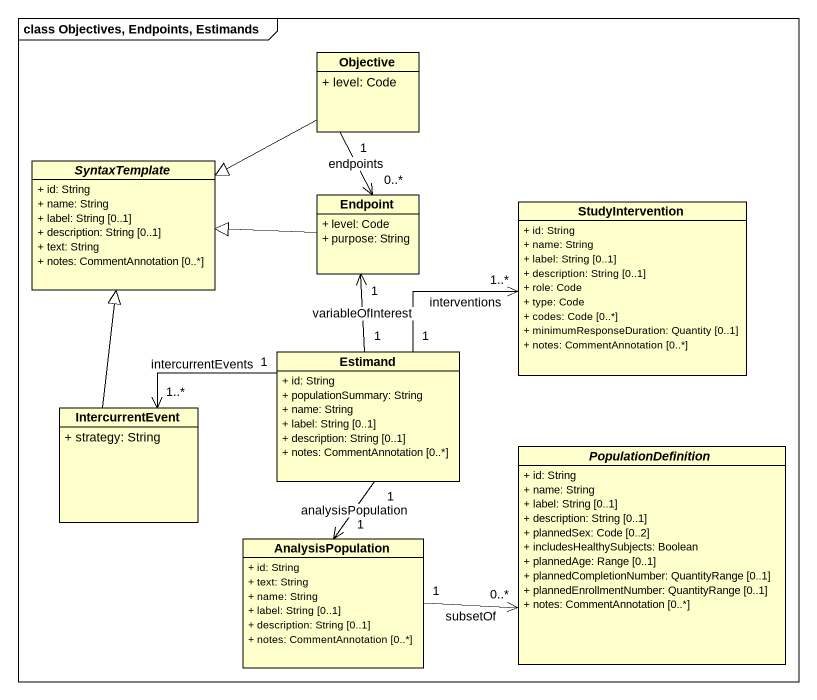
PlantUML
@startuml
mainframe class Objectives, Endpoints, Estimands
hide circle
hide empty members
skinparam classAttributeIconSize 0
class Objective {
  + level: Code
}
abstract class SyntaxTemplate {
  + id: String
  + name: String
  + label: String [0..1]
  + description: String [0..1]
  + text: String
  + notes: CommentAnnotation [0..*]
}
class Endpoint {
  + level: Code
  + purpose: String
}
class StudyIntervention {
  + id: String
  + name: String
  + label: String [0..1]
  + description: String [0..1]
  + role: Code
  + type: Code
  + codes: Code [0..*]
  + minimumResponseDuration: Quantity [0..1]
  + notes: CommentAnnotation [0..*]
}
class Estimand {
  + id: String
  + populationSummary: String
  + name: String
  + label: String [0..1]
  + description: String [0..1]
  + notes: CommentAnnotation [0..*]
}
class IntercurrentEvent {
  + strategy: String
}
abstract class PopulationDefinition {
  + id: String
  + name: String
  + label: String [0..1]
  + description: String [0..1]
  + plannedSex: Code [0..2]
  + includesHealthySubjects: Boolean
  + plannedAge: Range [0..1]
  + plannedCompletionNumber: QuantityRange [0..1]
  + plannedEnrollmentNumber: QuantityRange [0..1]
  + notes: CommentAnnotation [0..*]
}
class AnalysisPopulation {
  + id: String
  + text: String
  + name: String
  + label: String [0..1]
  + description: String [0..1]
  + notes: CommentAnnotation [0..*]
}
Objective -left-|> SyntaxTemplate
Objective "1" --> "0..*" Endpoint : endpoints
Endpoint -left-|> SyntaxTemplate
Estimand "1" -up-> "1" Endpoint : variableOfInterest
Estimand "1" -right-> "1..*" StudyIntervention : interventions
Estimand "1" -left-> "1..*" IntercurrentEvent : intercurrentEvents
Estimand "1" --> "1" AnalysisPopulation : analysisPopulation
IntercurrentEvent -up-|> SyntaxTemplate
AnalysisPopulation "1" -right-> "0..*" PopulationDefinition : subsetOf
@enduml
